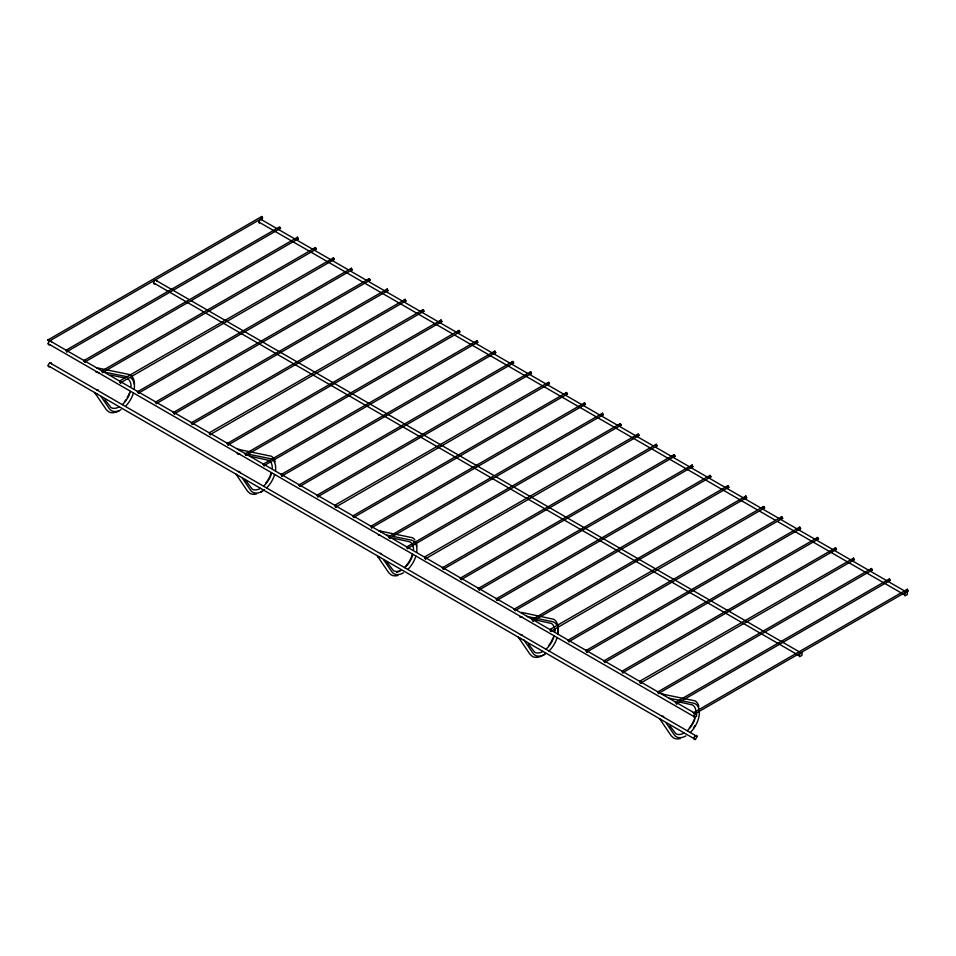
<?xml version="1.0" encoding="UTF-8"?>
<svg xmlns="http://www.w3.org/2000/svg" width="956" height="956" viewBox="0 0 956 956"><rect width="100%" height="100%" fill="white"/><g stroke="black" fill="none" stroke-linecap="round" stroke-linejoin="round"><path stroke-width="1.43" d="M49.832 344.686L48.637 344.805L48.147 343.706L48.637 342.057L49.832 340.802L51.015 340.683L51.516 341.77M49.832 366.686L48.637 366.805L48.147 365.718L48.637 364.057L49.832 362.802L51.015 362.683L51.516 363.77M155.195 283.848L154 283.968L153.51 282.88L154 281.219L155.195 279.965L156.378 279.857L156.868 280.945M259.363 223.142L258.873 222.055L260.558 219.139L261.741 219.02L262.231 220.107M693.769 716.45L695.442 713.546L696.637 713.427L696.637 716.175L694.259 717.55L693.769 716.45L48.147 343.706M697.127 736.514L695.442 739.43L694.259 739.55L694.259 736.801L696.637 735.427L697.127 736.514L49.832 362.802M799.132 655.625L800.805 652.709L802 652.601L802 655.338L799.622 656.712L799.132 655.625L206.448 313.449M904.484 594.799L906.168 591.884L907.364 591.764L907.364 594.513L904.985 595.887L904.484 594.799L777.945 521.737M47.8 340.025L48.637 339.547L49.234 341.543L47.8 340.025L261.741 216.51L262.577 217.968L261.741 218.458M65.737 350.386L66.573 349.896L67.171 351.904L65.737 350.386L279.678 226.871L280.514 228.317L279.678 228.807M83.662 360.735L84.51 360.257L85.108 362.252L83.662 360.735L297.603 237.219L298.2 239.215L297.017 238.534M101.599 371.095L102.447 370.605L103.033 372.601L101.599 371.095L315.54 247.568L316.137 249.576L314.942 248.883M137.473 391.805L138.309 391.315L138.907 393.31L137.473 391.805L351.414 268.278L352.25 269.735L351.414 270.225M155.398 402.153L156.246 401.663L156.844 403.671L155.398 402.153L369.339 278.638L370.187 280.096L369.339 280.574M173.335 412.502L174.183 412.024L174.769 414.02L173.335 412.502L387.276 288.987L387.873 290.994M191.272 422.863L192.108 422.373L192.706 424.38L191.272 422.863L405.213 299.348L405.81 301.343L404.615 300.662M296.766 237.709L297.603 237.219M314.703 248.058L315.54 247.568M227.134 443.572L227.982 443.082L228.568 445.09L227.134 443.572L441.075 320.057L441.923 321.503L441.075 321.993M332.64 258.419L333.477 257.929L334.313 259.387L332.879 259.243M245.071 453.921L245.907 453.443L246.505 455.438L245.071 453.921L459.011 330.406L459.86 331.863L459.011 332.353M350.565 268.767L351.414 268.278M263.008 464.281L263.844 463.791L264.442 465.787L263.008 464.281L476.948 340.754L477.785 342.212L476.948 342.702M280.945 474.63L281.781 474.152L282.379 476.148L280.945 474.63L494.885 351.115L495.722 352.573L494.885 353.051M298.87 484.991L299.718 484.501L300.304 486.496L298.87 484.991L512.81 361.464L513.659 362.921L512.81 363.411M404.376 299.826L405.213 299.348M316.806 495.339L317.643 494.85L318.24 496.857L316.806 495.339L530.747 371.824L531.345 373.82L530.15 373.139M422.301 310.186L423.15 309.696L423.986 311.154L422.552 311.011M440.238 320.535L441.075 320.057M352.68 516.049L353.517 515.559L354.114 517.566L352.68 516.049L566.621 392.534L567.458 393.992L566.621 394.47M458.175 330.895L459.011 330.406M370.605 526.398L371.454 525.92L372.039 527.915L370.605 526.398L584.546 402.882L585.395 404.34L584.546 404.83M388.542 536.758L389.379 536.268L389.976 538.276L388.542 536.758L602.483 413.243L603.32 414.689L602.483 415.179M406.479 547.107L407.316 546.629L407.913 548.625L406.479 547.107L620.42 423.592L621.018 425.587L619.572 424.082L620.42 423.592M511.974 361.954L512.81 361.464M529.911 372.302L530.747 371.824M442.341 567.816L443.19 567.338L443.775 569.334L442.341 567.816L656.282 444.301L657.13 445.759L656.282 446.237M547.848 382.663L549.282 382.806L548.684 384.121M460.278 578.177L461.115 577.687L461.712 579.683L460.278 578.177L674.219 454.65L675.056 456.108L674.219 456.598M565.773 393.012L566.621 392.534M478.215 588.526L479.052 588.036L479.649 590.043L478.215 588.526L692.156 465.01L692.753 467.006M496.14 598.874L497.586 599.018L497.586 600.392L496.14 598.874L710.093 475.359L710.929 476.817L710.093 477.307M514.077 609.235L514.926 608.745L515.511 610.753L514.077 609.235L728.018 485.72L728.866 487.178L728.018 487.656M532.014 619.584L532.851 619.106L533.448 621.101L532.014 619.584L745.955 496.068L746.552 498.076L745.357 497.383M637.509 434.43L638.943 434.574L638.357 435.888M655.446 444.791L656.282 444.301M567.876 640.293L568.724 639.815L569.322 641.811L567.876 640.293L781.817 516.778L782.665 518.236L781.817 518.726M673.383 455.14L674.219 454.65M585.813 650.654L586.661 650.164L587.247 652.159L585.813 650.654L799.754 527.126L800.602 528.584L799.754 529.074M603.75 661.002L604.586 660.524L605.184 662.52L603.75 661.002L817.691 537.487L818.527 538.945L817.691 539.423M621.687 671.363L623.121 671.494L623.121 672.869L621.687 671.363L835.628 547.836L836.213 549.843L834.779 548.326L835.628 547.836M727.181 486.198L728.018 485.72M745.118 496.558L745.955 496.068M657.549 692.06L658.397 691.582L658.983 693.578L657.549 692.06L871.49 568.545L872.338 570.003L871.49 570.493M763.043 506.907L764.477 507.05L763.892 508.365M675.486 702.421L676.322 701.931L676.92 703.939L675.486 702.421L889.427 578.906L890.263 580.364L889.427 580.842M780.98 517.268L781.817 516.778M693.423 712.77L694.857 712.913L694.857 714.287L693.423 712.77L907.364 589.255L907.949 591.262M816.854 537.977L817.691 537.487M852.716 558.674L853.553 558.196L854.401 559.654L852.967 559.511M870.653 569.035L871.49 568.545M48.637 341.483L262.577 217.968M66.573 351.844L280.514 228.317M85.347 361.703L298.451 238.677M102.447 372.553L316.388 249.026M120.372 380.966L120.97 382.962L119.787 382.269L119.787 380.906L333.477 257.929M120.372 382.902L334.313 259.387M138.309 393.251L352.25 269.735M156.246 403.611L370.187 280.096M174.183 413.96L388.124 290.445M192.108 424.321L406.049 300.805M210.045 432.733L210.643 434.729L209.448 434.048L209.448 432.674L423.15 309.696M210.045 434.669L423.986 311.154M227.982 445.03L441.923 321.503M245.907 455.379L459.86 331.863M263.844 465.739L477.785 342.212M281.781 476.088L495.722 352.573M300.554 485.959L513.659 362.921M317.643 496.797L531.584 373.282M335.58 505.21L336.177 507.206L334.982 506.525L334.982 505.15L548.684 382.173M335.58 507.146L549.521 383.631M353.517 517.507L567.458 393.992M371.454 527.855L585.395 404.34M389.379 538.216L603.32 414.689M407.316 548.565L621.257 425.05M425.253 556.978L425.85 558.973L424.655 558.292L424.655 556.918L638.357 433.94M425.253 558.925L639.194 435.398M443.19 569.274L657.13 445.759M461.115 579.623L675.056 456.108M479.052 589.983L692.992 466.468M496.989 600.332L710.929 476.817M515.762 610.203L728.866 487.178M532.851 621.042L746.791 497.526M550.787 629.454L551.385 631.462L550.19 630.769L550.19 629.395L763.892 506.429M550.787 631.402L764.728 507.875M568.724 641.751L782.665 518.236M586.661 652.112L800.602 528.584M604.586 662.46L818.527 538.945M622.523 672.809L836.464 549.294M640.46 681.222L641.058 683.229L639.863 682.536L639.863 681.162L853.553 558.196M640.46 683.17L854.401 559.654M658.397 693.518L872.338 570.003M676.322 703.879L890.263 580.364M694.259 714.228L908.2 590.712M96.389 367.713L130.028 374.668A21.414 12.368 -60 0 1 134.473 384.467M97.428 372.123L95.959 372.075L98.874 372.673M237.614 449.248L271.265 456.203A21.414 12.368 -60 0 1 273.667 458.438M238.653 453.67L237.196 453.61L240.099 454.208M378.839 530.783L412.49 537.738A21.414 12.368 -60 0 1 414.904 539.973M378.421 535.145L379.89 535.205M521.116 616.74L519.646 616.68L522.562 617.277M661.301 693.865L694.952 700.82A21.414 12.368 -60 0 1 698.872 706.4M261.741 216.51L261.143 217.825M369.339 278.638L368.753 279.953M387.276 288.987L386.678 290.301M476.948 340.754L476.351 342.069M494.885 351.115L494.288 352.429M584.546 402.882L583.961 404.197M602.483 413.243L601.886 414.557M96.747 389.964L98.372 390.12M94.68 392.51L95.445 393.729L97.058 393.884M692.156 465.01L691.558 466.325M710.093 475.359L709.495 476.674M237.984 471.499L239.598 471.655L240.362 472.873M799.754 527.126L799.156 528.441M889.427 578.906L888.829 580.22M907.364 589.255L906.766 590.569M377.142 555.579L377.895 556.798L379.52 556.954M520.434 634.581L522.06 634.736M518.367 637.126L519.132 638.333L520.745 638.5M661.672 716.116L663.285 716.271L664.05 717.49M104.419 372.087L127.734 376.855M110.514 375.051L125.069 378.026M248.56 454.22L268.959 458.39A19.024 10.982 -60 0 1 271.743 459.25M250.293 456.287L268.863 460.362A16.622 9.596 -60 0 1 272.305 467.974M386.869 535.157L389.785 535.754M392.701 536.352L410.184 539.925A19.024 10.982 -60 0 1 415.107 542.769M392.976 538.12L410.088 541.897A16.622 9.596 -60 0 1 413.542 549.509M521.534 612.378L553.715 619.285A21.414 12.368 -60 0 1 558.161 629.084M526.648 616.393L551.421 621.472A19.024 10.982 -60 0 1 556.344 624.316M534.201 619.667L551.325 623.432A16.622 9.596 -60 0 1 554.361 627.757M669.331 698.238L692.646 703.007A19.024 10.982 -60 0 1 699.302 714.132A19.024 10.982 -60 0 1 690.244 732.559M679.8 702.098L692.55 704.966A16.622 9.596 -60 0 1 695.944 711.431M260.558 219.139L348.354 269.831M350.936 271.325L653.474 445.998M655.673 447.265L904.878 591.143M258.873 222.055L452.558 333.871M455.14 335.365L757.283 509.811M759.877 511.305L775.364 520.243M155.195 279.965L188.762 299.348M191.343 300.841L493.499 475.287M496.08 476.781L799.515 651.968M153.51 282.88L203.867 311.955M49.832 340.802L263.27 464.03M265.469 465.297L549.927 629.526M552.126 630.793L694.152 712.794M48.147 365.718L695.442 739.43M662.759 693.925L663.679 695.239M380.309 530.843L381.217 532.157M239.072 449.308L239.992 450.623M669.881 725.939L675.928 733.766A16.622 9.596 -60 0 0 684.245 732.941M665.985 722.688L674.267 734.829A19.024 10.982 -60 0 0 685.918 735.869M528.644 644.392L534.703 652.231A16.622 9.596 -60 0 0 543.008 651.406M523.936 639.934L533.042 653.295A19.024 10.982 -60 0 0 544.693 654.334M519.132 638.333L529.959 654.203L532.301 656.378A21.414 12.368 -60 0 0 545.972 653.271M386.594 561.65L393.466 570.684A16.622 9.596 -60 0 0 400.755 570.409M383.535 559.607L391.817 571.76A19.024 10.982 -60 0 0 403.468 572.799M377.895 556.798L388.722 572.668L391.076 574.843A21.414 12.368 -60 0 0 397.863 575.452M245.369 480.115L252.241 489.149A16.622 9.596 -60 0 0 260.558 488.325M242.298 478.072L250.58 490.213A19.024 10.982 -60 0 0 264.573 489.675M104.957 399.787L111.016 407.615A16.622 9.596 -60 0 0 119.321 406.79M101.073 396.537L109.354 408.678A19.024 10.982 -60 0 0 121.006 409.718M95.445 393.729L106.271 409.598L108.614 411.773A21.414 12.368 -60 0 0 114.146 412.645M659.592 718.661L671.184 735.75L673.526 737.924A21.414 12.368 -60 0 0 680.313 738.522M380.823 553.201L381.587 554.408M235.917 474.045L247.496 491.133L249.839 493.308A21.414 12.368 -60 0 0 256.626 493.917M273.882 461.234A19.024 10.982 -60 0 1 275.483 470.782M274.659 474.499A19.024 10.982 -60 0 1 266.557 487.942M274.276 459.43A21.414 12.368 -60 0 1 275.185 461.784M262.53 490.954A21.414 12.368 -60 0 1 260.558 492.244M271.6 473.017A16.622 9.596 -60 0 1 263.593 486.114M271.301 472.551A19.024 10.982 -60 0 1 265.601 483.354M557.683 627.279A19.024 10.982 -60 0 1 557.934 633.852M557.121 637.568A19.024 10.982 -60 0 1 549.007 651.012M558.125 630.243A21.414 12.368 -60 0 1 557.862 632.669M554.588 628.785A16.622 9.596 -60 0 1 554.767 631.044M554.062 636.087A16.622 9.596 -60 0 1 546.055 649.184M554.779 629.096A19.024 10.982 -60 0 1 554.576 631.916M552.974 637.903A19.024 10.982 -60 0 1 548.804 645.467M694.952 725.556A21.414 12.368 -60 0 1 693.458 727.922M695.598 716.331A16.622 9.596 -60 0 1 687.28 730.719M694.211 719.438A19.024 10.982 -60 0 1 692.072 723.883M691.427 724.947A19.024 10.982 -60 0 1 689.288 727.97M415.657 543.665A19.024 10.982 -60 0 1 416.708 552.317M415.884 556.034A19.024 10.982 -60 0 1 407.782 569.477M416.41 543.319A21.414 12.368 -60 0 1 416.876 546.055M412.825 554.552A16.622 9.596 -60 0 1 404.818 567.649M412.526 554.086A19.024 10.982 -60 0 1 405.248 566.705M400.098 570.851A19.024 10.982 -60 0 1 396.62 572.333M130.518 377.716A19.024 10.982 -60 0 1 134.246 389.235M133.434 392.952A19.024 10.982 -60 0 1 126.156 405.559M119.321 410.71A21.414 12.368 -60 0 1 115.401 412.371M127.638 378.815A16.622 9.596 -60 0 1 131.08 386.427M130.375 391.482A16.622 9.596 -60 0 1 122.368 404.567M129.287 393.286A19.024 10.982 -60 0 1 127.148 397.732M125.834 399.835A19.024 10.982 -60 0 1 124.364 401.819"/></g></svg>
